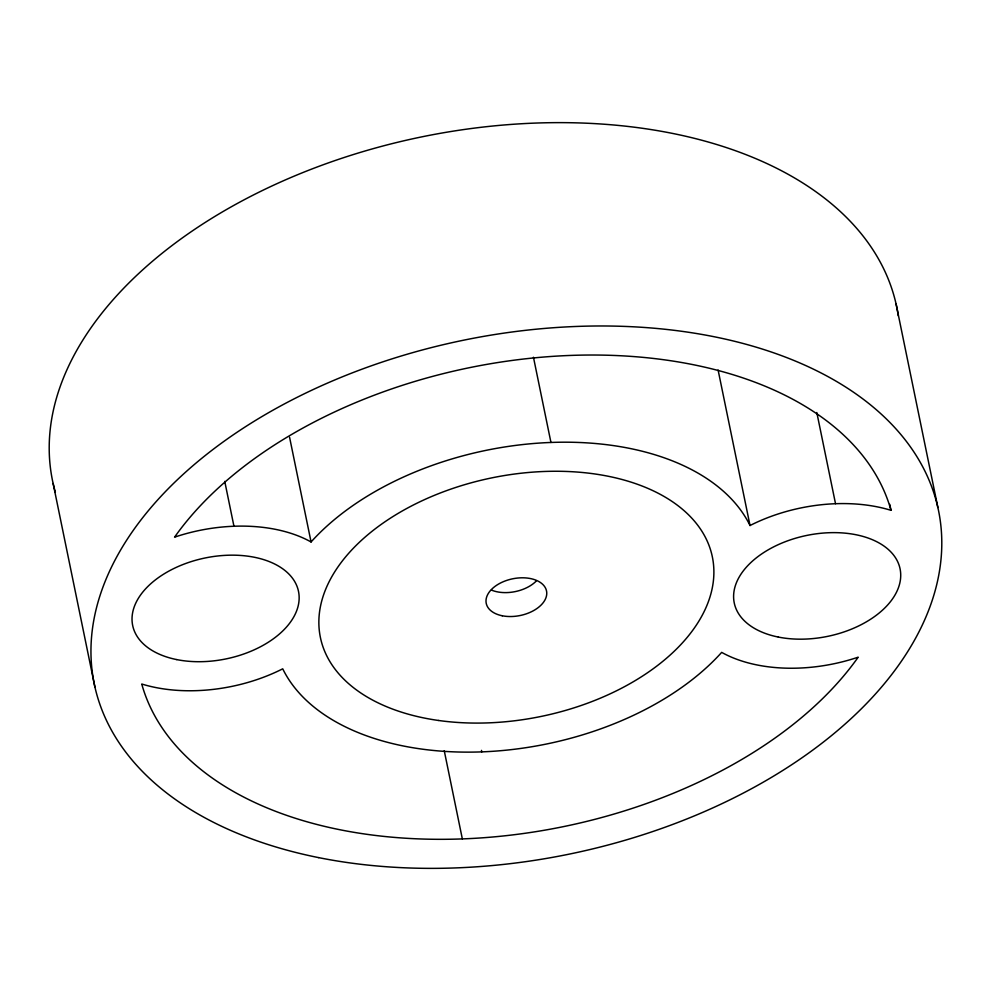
<?xml version="1.0" encoding="UTF-8"?>
<svg xmlns="http://www.w3.org/2000/svg" width="991" height="991" viewBox="0 0 991 991"><rect width="100%" height="100%" fill="white"/><g stroke="black" fill="none" stroke-linecap="round" stroke-linejoin="round"><path stroke-width="1.49" d="M896.124 304.175L937.87 507.503M889.769 504.345L890.996 510.328A130.824 79.639 -11.6 0 0 750.026 525.527A246.251 149.914 -11.6 0 0 550.946 442.457A246.251 149.914 -11.6 0 0 311.063 541.966A130.824 79.639 -11.6 0 0 174.565 537.159A384.768 234.235 -11.6 0 1 570.395 355.435A384.768 234.235 -11.6 0 1 890.996 510.328M816.807 412.516L835.524 503.713M718.103 370.027L750.026 525.527M533.455 357.243L550.946 442.457M481.49 750.385L481.787 751.872A246.251 149.914 -11.6 0 0 721.671 652.375A130.824 79.639 -11.6 0 0 858.181 657.182A384.768 234.235 -11.6 0 1 462.339 838.906A384.768 234.235 -11.6 0 1 141.738 684.013A130.824 79.639 -11.6 0 0 282.72 668.814A246.251 149.914 -11.6 0 0 481.787 751.872M444.241 750.695L462.339 838.906M289.583 437.304L311.063 541.966M224.746 481.391L233.95 526.246M53.13 483.497L94.876 686.825M536.193 581.122A30.783 18.742 -11.6 0 1 491.387 590.054M55.385 492.304A430.949 262.342 -11.6 0 1 419.131 137.415A430.949 262.342 -11.6 0 1 898.292 315.795M438.505 720.469A200.083 121.806 -11.6 0 0 712.504 557.648A200.083 121.806 -11.6 0 0 398.097 513.4A200.083 121.806 -11.6 0 0 438.505 720.469M778.319 637.064A84.644 51.532 -11.6 0 0 900.658 573.182A84.644 51.532 -11.6 0 0 772.497 547.466A84.644 51.532 -11.6 0 0 778.319 637.064M176.745 659.597A84.644 51.532 -11.6 0 0 299.084 595.715A84.644 51.532 -11.6 0 0 170.923 569.998A84.644 51.532 -11.6 0 0 176.745 659.597M502.251 615.77A30.783 18.742 -11.6 0 0 546.735 592.544A30.783 18.742 -11.6 0 0 500.133 583.191A30.783 18.742 -11.6 0 0 502.251 615.77M318.656 857.624A430.949 262.342 -11.6 0 0 941.45 532.39A430.949 262.342 -11.6 0 0 289 401.491A430.949 262.342 -11.6 0 0 318.656 857.624"/></g></svg>
